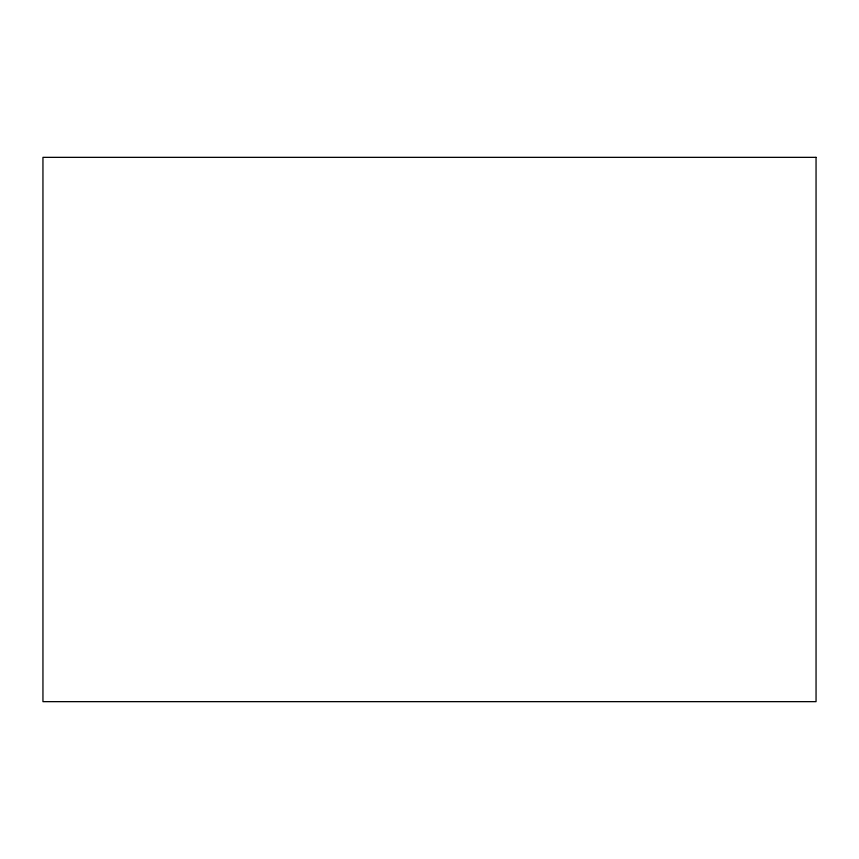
<?xml version="1.0" encoding="UTF-8"?>
<svg xmlns="http://www.w3.org/2000/svg" width="859" height="859" viewBox="0 0 859 859"><rect width="100%" height="100%" fill="white"/><g stroke="black" fill="none" stroke-linecap="round" stroke-linejoin="round"><path stroke-width="1.29" d="M816.05 157.347L42.95 157.347L42.95 701.653L816.05 701.653L816.05 157.347"/></g></svg>
